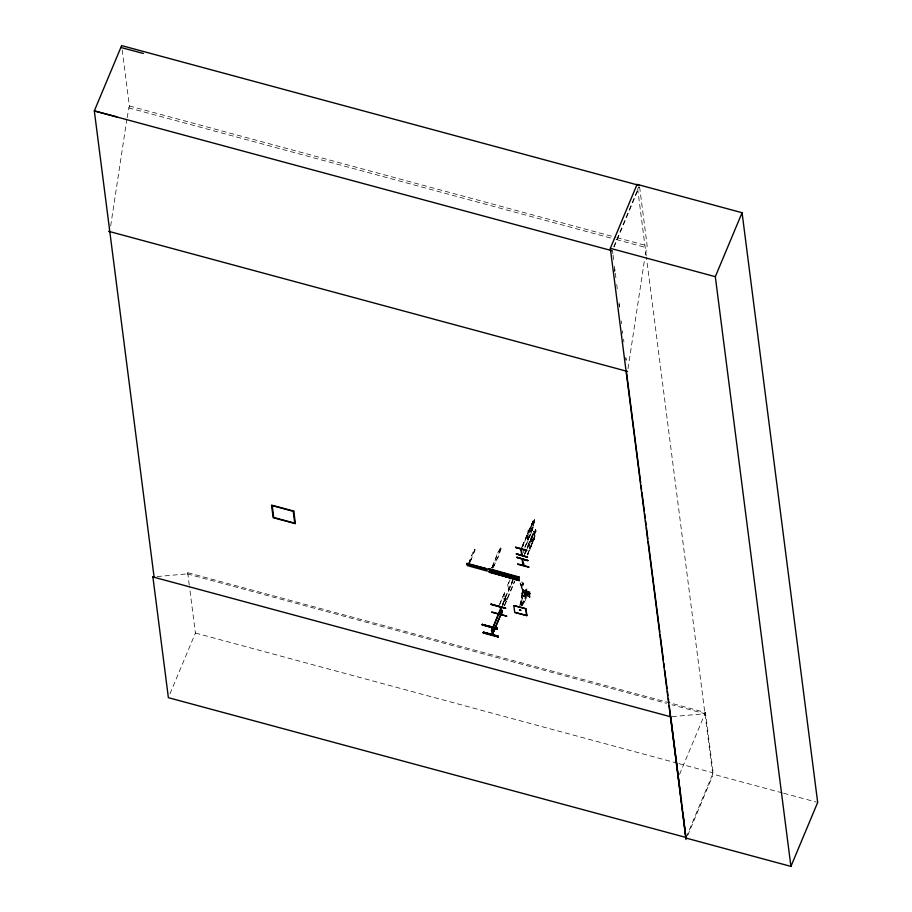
<?xml version="1.0" encoding="UTF-8"?>
<svg xmlns="http://www.w3.org/2000/svg" width="912" height="912" viewBox="0 0 912 912"><rect width="100%" height="100%" fill="white"/><g stroke="black" fill="none" stroke-linecap="round" stroke-linejoin="round"><path stroke-width="0.68" stroke-dasharray="4.56 3.42" d="M520.228 605.032A2.633 0.616 -74.9 0 1 520.843 603.174C523.009 578.539 528.812 600.655 530.054 593.381L523.408 591.922L530.134 593.267L529.199 595.445L529.963 591.774L528.265 591.318L527.318 593.587L527.501 594.977L529.815 595.604M474.992 549.309L473.647 553.162A2.633 0.593 -74.6 0 1 472.279 556.81L469.794 562.476M525.722 592.378L525.369 592.606A2.633 0.616 -74.9 0 0 526.213 593.096A2.633 0.616 -74.9 0 0 527.159 589.198A2.633 0.616 -74.9 0 0 525.985 590.064L523.146 590.885L522.679 592.8L525.677 592.686A2.633 0.616 -74.9 0 0 526.52 593.176A2.633 0.616 -74.9 0 0 527.467 589.277A2.633 0.616 -74.9 0 0 526.292 590.144L522.793 590.714L523.431 591.295L522.679 589.186L522.245 592.196L523.727 589.87L524.069 590.577L522.679 594.282L521.71 593.324L522.986 589.266M110.66 225.994L126.882 119.084M127.099 117.682L129.379 105.963L122.174 49.807M628.003 368.653L644.453 260.33M645.308 254.71L647.155 245.807L639.597 186.846M519.794 605.602A2.633 0.616 -74.9 0 1 520.535 603.083L522.188 593.267C534.512 594.293 533.839 594.898 523.089 592.595L521.675 602.262A2.633 0.616 -74.9 0 1 521.459 605.192M521.675 602.262L522.804 592.595M533.075 527.603L532.836 521.174M531.274 538.57L530.602 544.042C533.053 543.449 537.829 521.789 534.865 536.074L534.523 537.784L534.911 536.005M522.986 592.88L523.454 590.976M529.986 528.447L529.302 533.919L532.95 526.555L534.569 521.333L534.329 519.407M522.177 584.729C520.832 583.338 523.294 591.352 522.679 594.282M522.188 590.018C523.91 590.36 519.897 588.172 521.539 584.843M521.755 605.978L527.364 592.424L527.182 591.022L525.483 590.566L524.719 594.225L529.997 597.041L526.053 589.859L523.374 596.824L529.177 593.438L529.724 597.713L525.893 594.613L526.053 589.859L523.317 596.391L529.45 592.766L529.997 597.041L529.724 597.713L526.11 590.292L523.374 596.824L529.177 593.438M527.558 533.725C529.906 518.153 526.589 555.875 527.615 533.668M528.903 543.791L529.598 548.716L528.857 543.848L534.295 531.206L534.432 532.711L533.737 532.699L527.125 548.215M473.647 553.162L475.061 549.947L474.582 549.218M492.765 568.267L496.937 558.748A3.956 0.889 -74.6 0 0 498.989 553.288L501.076 546.949L498.761 551.201A3.956 0.889 -74.6 0 0 496.607 555.796L491.5 568.564M493.517 567.139L497.165 558.805A3.956 0.889 -74.6 0 0 499.217 553.345C501.463 550.346 502.147 542.264 498.989 551.258A3.956 0.889 -74.6 0 0 496.846 555.864L491.728 568.621M468.654 563.354L472.063 554.838A2.633 0.593 -74.6 0 1 473.499 551.771L475.141 549.138M468.802 563.399L472.063 554.838M157.012 576.566L187.177 573.876L187.678 572.668L705.455 712.511L713.195 772.874L687.238 834.925M169.997 693.793L195.419 633.031L189.479 586.712M613.742 246.821L638.867 186.755M614.152 246.981L639.061 187.427M522.006 546.482L532.996 521.083L532.312 521.539M522.086 547.052L534.478 519.259L533.132 522.587L532.87 521.048M522.394 546.584L532.027 523.556L522.462 547.154M499.662 604.006L504.712 592.561L505.522 598.842L502.843 605.237M513.034 580.876L508.52 591.056L507.722 584.763L509.854 579.644M499.366 605.351L504.712 592.561M508.759 591.113L507.95 584.831L510.093 579.713M524.867 546.949L532.745 529.142L525.323 547.622M524.936 547.519L533.611 525.882M503.709 598.945L504.621 599.355L503.823 598.682M523.18 552.74L524.788 548.899M504.188 599.902L504.883 598.226L507.197 598.853L506.582 601.133L504.188 599.902L506.582 601.133M502.261 604.759L512.453 580.397M502.33 605.283L513.057 579.644M502.615 605.18L505.294 598.785L504.484 592.492M508.52 591.056L512.806 580.819M524.377 554.051L533.611 531.548M524.446 554.61L526.908 549.035M525.369 553.436L526.976 549.605M527.512 548.329L533.395 534.25L532.939 533.577L533.395 534.25M535.663 529.359L534.307 532.676L535.663 529.359L535.994 531.491L535.629 529.53M504.427 605.34L514.619 580.978M504.496 605.864L514.687 581.503M527.239 554.519L534.044 539.266L527.695 555.191M527.615 554.621L534.523 537.784L529.484 548.693M522.257 592.162L523.237 590.645L522.565 592.241L523.18 590.816L522.599 591.352M525.483 590.566L524.719 594.225L526.418 594.692L527.182 591.022M521.584 604.918L526.612 594.385L527.432 595.034L523.123 605.34M522.405 605.568L527.432 595.034M527.501 594.977L528.265 591.318M679.497 774.562L705.455 712.511M687.625 835.631L712.534 776.089M469.954 562.522L472.279 556.81M491.716 567.458L492.127 567.652M522.553 592.287L522.565 590.167L523.876 589.825M528.219 538.411L529.576 535.982M528.185 538.559L533.098 527.626M529.519 548.534L530.864 546.106M522.793 590.11L522.2 589.87M491.75 567.72L491.477 567.389M533.6 531.662L534.295 531.206M521.903 594.077L523.112 589.619M522.679 592.8L525.415 592.298M672.053 716.661L704.953 713.72L671.996 704.816M521.276 602.171L521.368 602.182A2.633 0.616 -74.9 0 1 521.151 605.112M530.168 593.256L523.385 592.036L530.134 593.267L529.963 591.774M129.379 105.963L615.566 237.28M616.945 237.644L647.155 245.807M128.592 107.833L614.939 239.183M616.307 239.548L646.38 247.676M534.626 521.288L533.303 524.446L533.566 525.95M532.813 529.712L532.357 529.04M534.113 539.836L533.657 539.163M525.665 591.968L527.364 592.424M528.447 592.72L530.146 593.176M529.633 594.214L524.537 592.834L523.317 596.391L529.45 592.766L523.374 596.824L525.893 594.613L526.726 595.262M504.963 598.842L507.277 599.469M187.177 573.876L666.501 703.334M195.419 633.031L677.491 763.23M678.859 763.606L713.195 772.874M782.222 792.859L712.694 774.083L646.426 257.241M783.59 793.223L816.308 802.07M529.986 594.157L523.1 592.23C531.856 595.525 532.642 593.678 523.374 591.66M526.053 589.859L529.724 597.713M637.625 188.556L646.243 255.827M614.437 268.994L614.802 271.799M618.94 304.084L619.305 306.899M622.36 330.76L622.725 333.564M625.78 357.436L626.145 360.24L625.826 357.447M534.364 519.236L534.694 521.356M534.147 520.273L533.873 522.565L533.714 521.322M535.447 530.396L535.173 532.688L535.013 531.445M534.136 531.308L534.74 536.051M521.048 582.198A1.482 1.254 -7.3 0 1 523.135 583.167L523.306 584.455M520.205 583.589L520.387 584.98M504.883 598.226L505.009 598.888M187.678 572.668L189.297 585.31M612.533 250.857L612.875 253.661M613.058 255.064L613.753 260.672M614.449 266.281L615.155 271.901M615.326 273.304L616.033 278.912M616.729 284.521L617.253 288.728M619.009 302.75L619.533 306.956M621.277 320.978L621.631 323.783M623.557 339.218L623.911 342.023M523.135 583.167A1.482 1.254 -7.3 0 1 521.276 584.546A1.482 1.254 -7.3 0 1 520.456 582.643M532.574 523.602L530.111 529.473L530.362 531.4L532.813 525.529L532.574 523.602M533.873 533.725L531.411 539.608L531.662 541.523L534.113 535.652L533.873 533.725M523.146 592.606L530.123 593.883L523.089 592.595M530.1 593.302L523.42 591.82L530.054 593.381M530.032 594.088L523.078 592.538L530.032 594.088M520.991 585.778A1.482 1.254 -7.3 0 0 523.317 584.786A1.482 1.254 -7.3 0 0 521.231 583.6A1.482 1.254 -7.3 0 0 520.991 585.778"/><path stroke-width="1.37" d="M516.409 553.823L527.535 557.164L516.363 553.812M517.697 563.958L528.835 566.956M528.857 567.23L517.72 564.266M466.955 564.152L467.012 563.331L487.133 568.883L466.921 563.753L487.088 569.704L466.967 564.152L487.076 569.669M467.104 565.52L487.293 571.106M519.133 577.068L519.122 578.083L488.969 569.704L488.866 568.655L519.122 577.011M489.14 571.653L519.373 579.519L519.338 580.135L489.151 571.664L519.384 580.602L489.277 571.801M519.27 579.519L489.106 571.197M489.208 572.269L519.373 580.534M519.327 580.18L489.151 571.607M521.504 549.674L520.889 549.514M523.511 565.451L522.61 559.204M523.032 565.383L523.34 563.821M516.42 554.131L527.546 557.141M610.333 248.326L637.089 184.361L742.072 212.713L817.676 802.435L790.921 866.4L685.938 838.048L610.333 248.326L715.316 276.678L790.921 866.4M492.64 635.185L491.648 627.513L482.22 624.606L497.257 628.151L497.086 628.972L492.263 627.673L492.491 627.148L493.255 635.379L492.263 627.673M482.254 624.971L482.425 624.093M515.554 547.519L526.691 550.529L515.611 547.348M483.292 632.951L498.123 637.009L498.294 636.131L483.451 632.176L483.28 632.996L483.463 632.119L498.328 636.485M521.333 548.112L520.957 549.64M521.39 549.229L521.71 548.215L520.934 548.978M491.648 627.513L491.876 626.977L492.64 635.208M491.477 630.283L492.149 628.687L494.464 629.303L493.871 631.514L491.477 630.283L493.871 631.514M500.118 609.877L491.625 630.865M493.232 627.034L500.186 610.402M493.723 630.933L502.375 610.937M493.791 631.457L502.352 610.983M501.224 614.688L500.232 606.982L490.804 604.086L505.647 608.099L500.848 607.153L501.851 614.825M523.465 564.95L523.727 563.924M522.952 564.756L523.853 564.015M497.086 628.972L497.268 628.094M498.123 637.009L498.34 636.473L483.485 632.483M513.832 605.568L525.939 608.692L526.76 615.634L514.699 612.385L513.832 605.568L525.882 608.828L526.76 615.634M514.699 612.385L526.817 615.497M715.316 276.678L742.072 212.713M678.197 777.685L678.414 777.149L680.762 795.401M685.938 838.048L682.917 812.239M516.887 557.506L528.014 560.515M526.714 550.392L515.519 547.177M522.109 555.294L521.322 549.149M120.851 47.47L143.366 53.466M116.827 116.896L94.324 110.899L121.638 45.6L639.415 185.444M612.1 250.743L94.324 110.899L154.117 577.262L152.897 576.943L670.685 716.786L685.995 839.519M108.585 231.295L627.581 371.469M490.85 604.394L505.681 608.395M482.459 624.446L497.314 628.448M482.209 624.617L497.063 628.619M482.266 624.914L497.097 628.927M483.235 632.654L498.089 636.644M154.105 577.182L152.885 576.851L168.378 697.669L686.155 837.512M488.9 569.099L519.076 577.672L488.935 569.259M522.109 554.815L521.675 555.226L520.934 549.035M522.188 559.637L522.907 565.223M626.362 371.138L640.657 482.596M641.011 485.412L641.558 489.653M641.923 492.469L644.271 510.811M644.636 513.627L645.172 517.868M645.536 520.684L646.084 524.913M646.437 527.74L647.885 539.026M648.25 541.842L659.832 632.141M660.185 634.957L663.446 660.356M663.811 663.172L664.346 667.402M664.711 670.229L667.06 688.571M667.424 691.387L667.972 695.628M668.325 698.444L668.872 702.673M669.237 705.5L678.061 774.345M681.116 798.205L681.663 802.412M682.016 805.228L682.564 809.434M502.375 610.39L502.455 610.994M516.819 557.278L527.98 560.652L516.83 557.255M520.148 609.843L519.43 610.071L520.969 610.493L520.148 609.843M293.789 511.119L271.537 505.1L273.144 517.674L295.408 523.682L293.789 511.119M293.219 511.301L272.198 505.624L273.725 517.492L294.747 523.169L293.219 511.301M506.673 616.124L491.819 612.134L506.673 616.124"/></g></svg>
